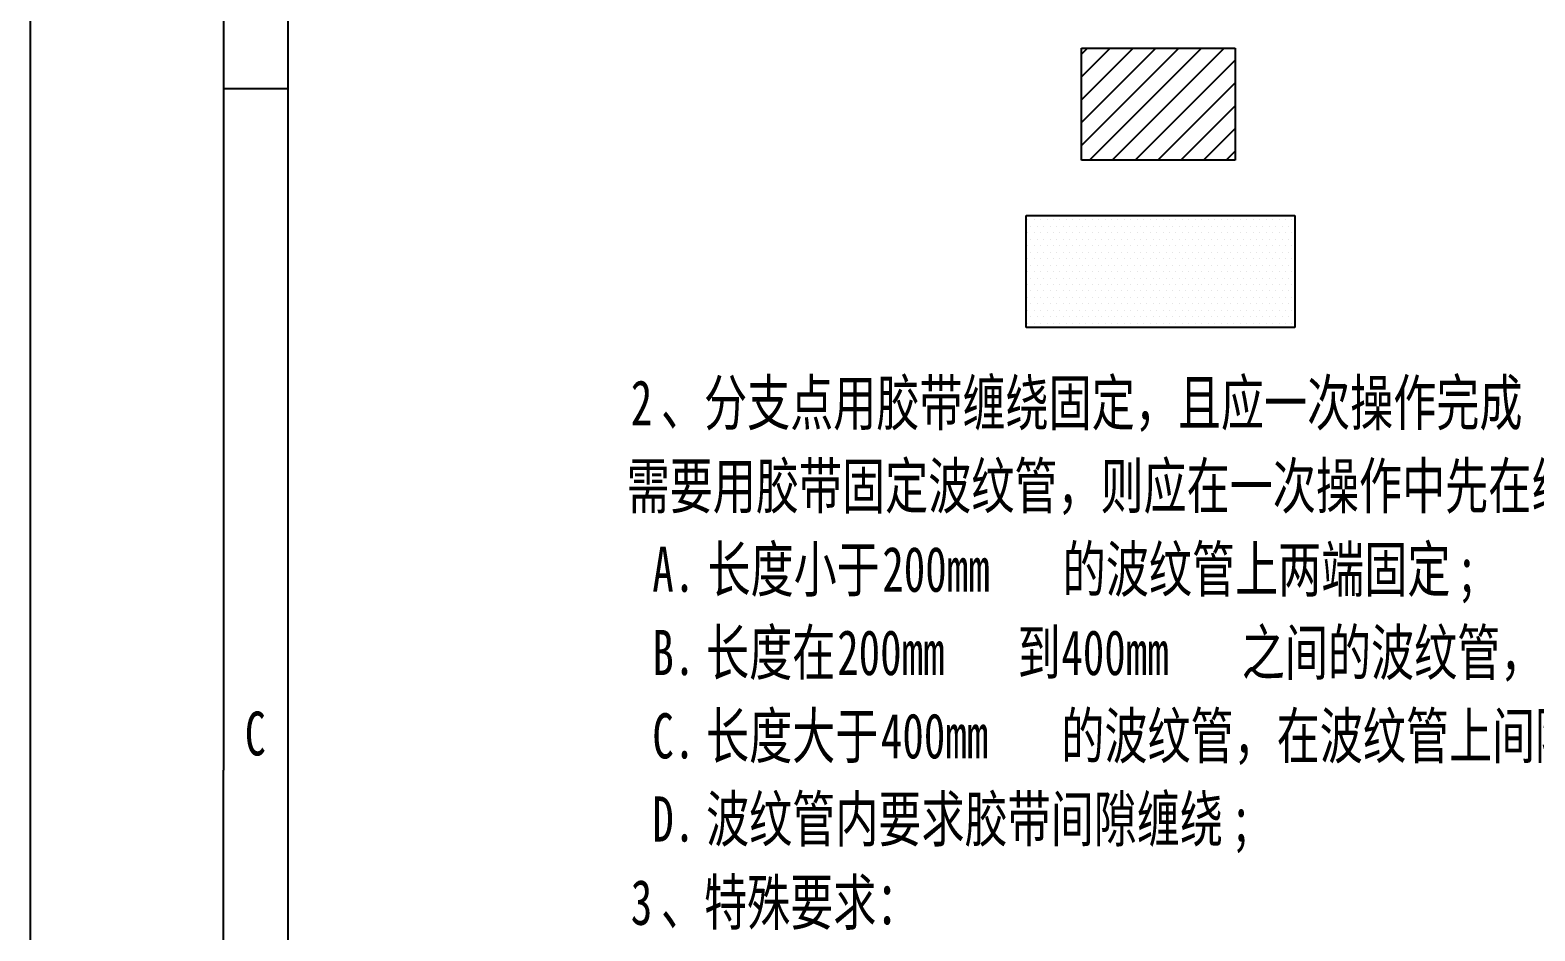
# Model space of a CAD drawing. Header units: inches. Extents: x 47316 to 59086, y 3141 to 11743.
# Drawn here: x 47316.3 to 47433.1, y 8802 to 8871.9 of the extents above; entities that cross this region are included whole.
import ezdxf

# ---------------------------------------------------------------- set-up
doc = ezdxf.new("R2010")
doc.units = ezdxf.units.IN
doc.header["$MEASUREMENT"] = 0
doc.styles.add('MtX_SimSun', font='')
doc.styles.get("Standard").update_dxf_attribs({"font": ''})
doc.styles.get('MtX_SimSun').set_extended_font_data('SimSun')
doc.styles.get('Standard').set_extended_font_data('SimSun')

msp = doc.modelspace()

# ---------------------------------------------------------------- linework, layer by layer
at = {"color": 0, "lineweight": -3}
for p, q in [((47316.34, 9087.33), (47316.34, 8246.33)), ((47331.34, 9067.33), (47331.34, 8814.49)), ((47336.34, 9067.33), (47336.34, 8267.33)), ((47405.45, 8870.48), (47397.91, 8862.94)), ((47403.68, 8870.48), (47397.91, 8864.71)), ((47401.91, 8870.48), (47397.91, 8866.48)), ((47400.14, 8870.48), (47397.91, 8868.25)), ((47398.38, 8870.48), (47397.91, 8870.02)), ((47397.91, 8861.79), (47397.91, 8870.48)), ((47397.91, 8870.48), (47409.82, 8870.48)), ((47407.21, 8870.48), (47398.52, 8861.79)), ((47408.98, 8870.48), (47400.29, 8861.79)), ((47409.82, 8870.48), (47409.82, 8861.79)), ((47409.82, 8869.55), (47402.06, 8861.79)), ((47409.82, 8867.78), (47403.83, 8861.79)), ((47336.34, 8867.33), (47331.34, 8867.33)), ((47409.82, 8866.01), (47405.6, 8861.79)), ((47409.82, 8864.25), (47407.36, 8861.79)), ((47409.82, 8861.79), (47397.91, 8861.79)), ((47409.82, 8862.48), (47409.13, 8861.79)), ((47393.6, 8848.81), (47393.6, 8857.5)), ((47393.6, 8857.5), (47414.45, 8857.5)), ((47393.73, 8857.15), (47393.73, 8857.15)), ((47394.23, 8857.15), (47394.23, 8857.15)), ((47394.73, 8857.15), (47394.73, 8857.15)), ((47395.23, 8857.15), (47395.23, 8857.15)), ((47395.73, 8857.15), (47395.73, 8857.15)), ((47396.23, 8857.15), (47396.23, 8857.15)), ((47396.73, 8857.15), (47396.73, 8857.15)), ((47397.23, 8857.15), (47397.23, 8857.15)), ((47397.73, 8857.15), (47397.73, 8857.15)), ((47398.23, 8857.15), (47398.23, 8857.15)), ((47398.73, 8857.15), (47398.73, 8857.15)), ((47399.23, 8857.15), (47399.23, 8857.15)), ((47399.73, 8857.15), (47399.73, 8857.15)), ((47400.23, 8857.15), (47400.23, 8857.15)), ((47400.73, 8857.15), (47400.73, 8857.15)), ((47401.23, 8857.15), (47401.23, 8857.15)), ((47401.73, 8857.15), (47401.73, 8857.15)), ((47402.23, 8857.15), (47402.23, 8857.15)), ((47402.73, 8857.15), (47402.73, 8857.15)), ((47403.23, 8857.15), (47403.23, 8857.15)), ((47403.73, 8857.15), (47403.73, 8857.15)), ((47404.23, 8857.15), (47404.23, 8857.15)), ((47404.73, 8857.15), (47404.73, 8857.15)), ((47405.23, 8857.15), (47405.23, 8857.15)), ((47405.73, 8857.15), (47405.73, 8857.15)), ((47406.23, 8857.15), (47406.23, 8857.15)), ((47406.73, 8857.15), (47406.73, 8857.15)), ((47407.23, 8857.15), (47407.23, 8857.15)), ((47407.73, 8857.15), (47407.73, 8857.15)), ((47408.23, 8857.15), (47408.23, 8857.15)), ((47408.73, 8857.15), (47408.73, 8857.15)), ((47409.23, 8857.15), (47409.23, 8857.15)), ((47409.73, 8857.15), (47409.73, 8857.15)), ((47410.23, 8857.15), (47410.23, 8857.15)), ((47410.73, 8857.15), (47410.73, 8857.15)), ((47411.23, 8857.15), (47411.23, 8857.15)), ((47411.73, 8857.15), (47411.73, 8857.15)), ((47412.23, 8857.15), (47412.23, 8857.15)), ((47412.73, 8857.15), (47412.73, 8857.15)), ((47413.23, 8857.15), (47413.23, 8857.15)), ((47413.73, 8857.15), (47413.73, 8857.15)), ((47414.23, 8857.15), (47414.23, 8857.15)), ((47414.45, 8857.5), (47414.45, 8848.81)), ((47393.73, 8856.15), (47393.73, 8856.15)), ((47393.98, 8856.65), (47393.98, 8856.65)), ((47394.23, 8856.15), (47394.23, 8856.15)), ((47394.48, 8856.65), (47394.48, 8856.65)), ((47394.73, 8856.15), (47394.73, 8856.15)), ((47394.98, 8856.65), (47394.98, 8856.65)), ((47395.23, 8856.15), (47395.23, 8856.15)), ((47395.48, 8856.65), (47395.48, 8856.65)), ((47395.73, 8856.15), (47395.73, 8856.15)), ((47395.98, 8856.65), (47395.98, 8856.65)), ((47396.23, 8856.15), (47396.23, 8856.15)), ((47396.48, 8856.65), (47396.48, 8856.65)), ((47396.73, 8856.15), (47396.73, 8856.15)), ((47396.98, 8856.65), (47396.98, 8856.65)), ((47397.23, 8856.15), (47397.23, 8856.15)), ((47397.48, 8856.65), (47397.48, 8856.65)), ((47397.73, 8856.15), (47397.73, 8856.15)), ((47397.98, 8856.65), (47397.98, 8856.65)), ((47398.23, 8856.15), (47398.23, 8856.15)), ((47398.48, 8856.65), (47398.48, 8856.65)), ((47398.73, 8856.15), (47398.73, 8856.15)), ((47398.98, 8856.65), (47398.98, 8856.65)), ((47399.23, 8856.15), (47399.23, 8856.15)), ((47399.48, 8856.65), (47399.48, 8856.65)), ((47399.73, 8856.15), (47399.73, 8856.15)), ((47399.98, 8856.65), (47399.98, 8856.65)), ((47400.23, 8856.15), (47400.23, 8856.15)), ((47400.48, 8856.65), (47400.48, 8856.65)), ((47400.73, 8856.15), (47400.73, 8856.15)), ((47400.98, 8856.65), (47400.98, 8856.65)), ((47401.23, 8856.15), (47401.23, 8856.15)), ((47401.48, 8856.65), (47401.48, 8856.65)), ((47401.73, 8856.15), (47401.73, 8856.15)), ((47401.98, 8856.65), (47401.98, 8856.65)), ((47402.23, 8856.15), (47402.23, 8856.15)), ((47402.48, 8856.65), (47402.48, 8856.65)), ((47402.73, 8856.15), (47402.73, 8856.15)), ((47402.98, 8856.65), (47402.98, 8856.65)), ((47403.23, 8856.15), (47403.23, 8856.15)), ((47403.48, 8856.65), (47403.48, 8856.65)), ((47403.73, 8856.15), (47403.73, 8856.15)), ((47403.98, 8856.65), (47403.98, 8856.65)), ((47404.23, 8856.15), (47404.23, 8856.15)), ((47404.48, 8856.65), (47404.48, 8856.65)), ((47404.73, 8856.15), (47404.73, 8856.15)), ((47404.98, 8856.65), (47404.98, 8856.65)), ((47405.23, 8856.15), (47405.23, 8856.15)), ((47405.48, 8856.65), (47405.48, 8856.65)), ((47405.73, 8856.15), (47405.73, 8856.15)), ((47405.98, 8856.65), (47405.98, 8856.65)), ((47406.23, 8856.15), (47406.23, 8856.15)), ((47406.48, 8856.65), (47406.48, 8856.65)), ((47406.73, 8856.15), (47406.73, 8856.15)), ((47406.98, 8856.65), (47406.98, 8856.65)), ((47407.23, 8856.15), (47407.23, 8856.15)), ((47407.48, 8856.65), (47407.48, 8856.65)), ((47407.73, 8856.15), (47407.73, 8856.15)), ((47407.98, 8856.65), (47407.98, 8856.65)), ((47408.23, 8856.15), (47408.23, 8856.15)), ((47408.48, 8856.65), (47408.48, 8856.65)), ((47408.73, 8856.15), (47408.73, 8856.15)), ((47408.98, 8856.65), (47408.98, 8856.65)), ((47409.23, 8856.15), (47409.23, 8856.15)), ((47409.48, 8856.65), (47409.48, 8856.65)), ((47409.73, 8856.15), (47409.73, 8856.15)), ((47409.98, 8856.65), (47409.98, 8856.65)), ((47410.23, 8856.15), (47410.23, 8856.15)), ((47410.48, 8856.65), (47410.48, 8856.65)), ((47410.73, 8856.15), (47410.73, 8856.15)), ((47410.98, 8856.65), (47410.98, 8856.65)), ((47411.23, 8856.15), (47411.23, 8856.15)), ((47411.48, 8856.65), (47411.48, 8856.65)), ((47411.73, 8856.15), (47411.73, 8856.15)), ((47411.98, 8856.65), (47411.98, 8856.65)), ((47412.23, 8856.15), (47412.23, 8856.15)), ((47412.48, 8856.65), (47412.48, 8856.65)), ((47412.73, 8856.15), (47412.73, 8856.15)), ((47412.98, 8856.65), (47412.98, 8856.65)), ((47413.23, 8856.15), (47413.23, 8856.15)), ((47413.48, 8856.65), (47413.48, 8856.65)), ((47413.73, 8856.15), (47413.73, 8856.15)), ((47413.98, 8856.65), (47413.98, 8856.65)), ((47414.23, 8856.15), (47414.23, 8856.15)), ((47393.73, 8855.15), (47393.73, 8855.15)), ((47393.98, 8855.65), (47393.98, 8855.65)), ((47394.23, 8855.15), (47394.23, 8855.15)), ((47394.48, 8855.65), (47394.48, 8855.65)), ((47394.73, 8855.15), (47394.73, 8855.15)), ((47394.98, 8855.65), (47394.98, 8855.65)), ((47395.23, 8855.15), (47395.23, 8855.15)), ((47395.48, 8855.65), (47395.48, 8855.65)), ((47395.73, 8855.15), (47395.73, 8855.15)), ((47395.98, 8855.65), (47395.98, 8855.65)), ((47396.23, 8855.15), (47396.23, 8855.15)), ((47396.48, 8855.65), (47396.48, 8855.65)), ((47396.73, 8855.15), (47396.73, 8855.15)), ((47396.98, 8855.65), (47396.98, 8855.65)), ((47397.23, 8855.15), (47397.23, 8855.15)), ((47397.48, 8855.65), (47397.48, 8855.65)), ((47397.73, 8855.15), (47397.73, 8855.15)), ((47397.98, 8855.65), (47397.98, 8855.65)), ((47398.23, 8855.15), (47398.23, 8855.15)), ((47398.48, 8855.65), (47398.48, 8855.65)), ((47398.73, 8855.15), (47398.73, 8855.15)), ((47398.98, 8855.65), (47398.98, 8855.65)), ((47399.23, 8855.15), (47399.23, 8855.15)), ((47399.48, 8855.65), (47399.48, 8855.65)), ((47399.73, 8855.15), (47399.73, 8855.15)), ((47399.98, 8855.65), (47399.98, 8855.65)), ((47400.23, 8855.15), (47400.23, 8855.15)), ((47400.48, 8855.65), (47400.48, 8855.65)), ((47400.73, 8855.15), (47400.73, 8855.15)), ((47400.98, 8855.65), (47400.98, 8855.65)), ((47401.23, 8855.15), (47401.23, 8855.15)), ((47401.48, 8855.65), (47401.48, 8855.65)), ((47401.73, 8855.15), (47401.73, 8855.15)), ((47401.98, 8855.65), (47401.98, 8855.65)), ((47402.23, 8855.15), (47402.23, 8855.15)), ((47402.48, 8855.65), (47402.48, 8855.65)), ((47402.73, 8855.15), (47402.73, 8855.15)), ((47402.98, 8855.65), (47402.98, 8855.65)), ((47403.23, 8855.15), (47403.23, 8855.15)), ((47403.48, 8855.65), (47403.48, 8855.65)), ((47403.73, 8855.15), (47403.73, 8855.15)), ((47403.98, 8855.65), (47403.98, 8855.65)), ((47404.23, 8855.15), (47404.23, 8855.15)), ((47404.48, 8855.65), (47404.48, 8855.65)), ((47404.73, 8855.15), (47404.73, 8855.15)), ((47404.98, 8855.65), (47404.98, 8855.65)), ((47405.23, 8855.15), (47405.23, 8855.15)), ((47405.48, 8855.65), (47405.48, 8855.65)), ((47405.73, 8855.15), (47405.73, 8855.15)), ((47405.98, 8855.65), (47405.98, 8855.65)), ((47406.23, 8855.15), (47406.23, 8855.15)), ((47406.48, 8855.65), (47406.48, 8855.65)), ((47406.73, 8855.15), (47406.73, 8855.15)), ((47406.98, 8855.65), (47406.98, 8855.65)), ((47407.23, 8855.15), (47407.23, 8855.15)), ((47407.48, 8855.65), (47407.48, 8855.65)), ((47407.73, 8855.15), (47407.73, 8855.15)), ((47407.98, 8855.65), (47407.98, 8855.65)), ((47408.23, 8855.15), (47408.23, 8855.15)), ((47408.48, 8855.65), (47408.48, 8855.65)), ((47408.73, 8855.15), (47408.73, 8855.15)), ((47408.98, 8855.65), (47408.98, 8855.65)), ((47409.23, 8855.15), (47409.23, 8855.15)), ((47409.48, 8855.65), (47409.48, 8855.65)), ((47409.73, 8855.15), (47409.73, 8855.15)), ((47409.98, 8855.65), (47409.98, 8855.65)), ((47410.23, 8855.15), (47410.23, 8855.15)), ((47410.48, 8855.65), (47410.48, 8855.65)), ((47410.73, 8855.15), (47410.73, 8855.15)), ((47410.98, 8855.65), (47410.98, 8855.65)), ((47411.23, 8855.15), (47411.23, 8855.15)), ((47411.48, 8855.65), (47411.48, 8855.65)), ((47411.73, 8855.15), (47411.73, 8855.15)), ((47411.98, 8855.65), (47411.98, 8855.65)), ((47412.23, 8855.15), (47412.23, 8855.15)), ((47412.48, 8855.65), (47412.48, 8855.65)), ((47412.73, 8855.15), (47412.73, 8855.15)), ((47412.98, 8855.65), (47412.98, 8855.65)), ((47413.23, 8855.15), (47413.23, 8855.15)), ((47413.48, 8855.65), (47413.48, 8855.65)), ((47413.73, 8855.15), (47413.73, 8855.15)), ((47413.98, 8855.65), (47413.98, 8855.65)), ((47414.23, 8855.15), (47414.23, 8855.15)), ((47393.73, 8854.15), (47393.73, 8854.15)), ((47393.98, 8854.65), (47393.98, 8854.65)), ((47393.98, 8853.65), (47393.98, 8853.65)), ((47394.23, 8854.15), (47394.23, 8854.15)), ((47394.48, 8854.65), (47394.48, 8854.65)), ((47394.48, 8853.65), (47394.48, 8853.65)), ((47394.73, 8854.15), (47394.73, 8854.15)), ((47394.98, 8854.65), (47394.98, 8854.65)), ((47394.98, 8853.65), (47394.98, 8853.65)), ((47395.23, 8854.15), (47395.23, 8854.15)), ((47395.48, 8854.65), (47395.48, 8854.65)), ((47395.48, 8853.65), (47395.48, 8853.65)), ((47395.73, 8854.15), (47395.73, 8854.15)), ((47395.98, 8854.65), (47395.98, 8854.65)), ((47395.98, 8853.65), (47395.98, 8853.65)), ((47396.23, 8854.15), (47396.23, 8854.15)), ((47396.48, 8854.65), (47396.48, 8854.65)), ((47396.48, 8853.65), (47396.48, 8853.65)), ((47396.73, 8854.15), (47396.73, 8854.15)), ((47396.98, 8854.65), (47396.98, 8854.65)), ((47396.98, 8853.65), (47396.98, 8853.65)), ((47397.23, 8854.15), (47397.23, 8854.15)), ((47397.48, 8854.65), (47397.48, 8854.65)), ((47397.48, 8853.65), (47397.48, 8853.65)), ((47397.73, 8854.15), (47397.73, 8854.15)), ((47397.98, 8854.65), (47397.98, 8854.65)), ((47397.98, 8853.65), (47397.98, 8853.65)), ((47398.23, 8854.15), (47398.23, 8854.15)), ((47398.48, 8854.65), (47398.48, 8854.65)), ((47398.48, 8853.65), (47398.48, 8853.65)), ((47398.73, 8854.15), (47398.73, 8854.15)), ((47398.98, 8854.65), (47398.98, 8854.65)), ((47398.98, 8853.65), (47398.98, 8853.65)), ((47399.23, 8854.15), (47399.23, 8854.15)), ((47399.48, 8854.65), (47399.48, 8854.65)), ((47399.48, 8853.65), (47399.48, 8853.65)), ((47399.73, 8854.15), (47399.73, 8854.15)), ((47399.98, 8854.65), (47399.98, 8854.65)), ((47399.98, 8853.65), (47399.98, 8853.65)), ((47400.23, 8854.15), (47400.23, 8854.15)), ((47400.48, 8854.65), (47400.48, 8854.65)), ((47400.48, 8853.65), (47400.48, 8853.65)), ((47400.73, 8854.15), (47400.73, 8854.15)), ((47400.98, 8854.65), (47400.98, 8854.65)), ((47400.98, 8853.65), (47400.98, 8853.65)), ((47401.23, 8854.15), (47401.23, 8854.15)), ((47401.48, 8854.65), (47401.48, 8854.65)), ((47401.48, 8853.65), (47401.48, 8853.65)), ((47401.73, 8854.15), (47401.73, 8854.15)), ((47401.98, 8854.65), (47401.98, 8854.65)), ((47401.98, 8853.65), (47401.98, 8853.65)), ((47402.23, 8854.15), (47402.23, 8854.15)), ((47402.48, 8854.65), (47402.48, 8854.65)), ((47402.48, 8853.65), (47402.48, 8853.65)), ((47402.73, 8854.15), (47402.73, 8854.15)), ((47402.98, 8854.65), (47402.98, 8854.65)), ((47402.98, 8853.65), (47402.98, 8853.65)), ((47403.23, 8854.15), (47403.23, 8854.15)), ((47403.48, 8854.65), (47403.48, 8854.65)), ((47403.48, 8853.65), (47403.48, 8853.65)), ((47403.73, 8854.15), (47403.73, 8854.15)), ((47403.98, 8854.65), (47403.98, 8854.65)), ((47403.98, 8853.65), (47403.98, 8853.65)), ((47404.23, 8854.15), (47404.23, 8854.15)), ((47404.48, 8854.65), (47404.48, 8854.65)), ((47404.48, 8853.65), (47404.48, 8853.65)), ((47404.73, 8854.15), (47404.73, 8854.15)), ((47404.98, 8854.65), (47404.98, 8854.65)), ((47404.98, 8853.65), (47404.98, 8853.65)), ((47405.23, 8854.15), (47405.23, 8854.15)), ((47405.48, 8854.65), (47405.48, 8854.65)), ((47405.48, 8853.65), (47405.48, 8853.65)), ((47405.73, 8854.15), (47405.73, 8854.15)), ((47405.98, 8854.65), (47405.98, 8854.65)), ((47405.98, 8853.65), (47405.98, 8853.65)), ((47406.23, 8854.15), (47406.23, 8854.15)), ((47406.48, 8854.65), (47406.48, 8854.65)), ((47406.48, 8853.65), (47406.48, 8853.65)), ((47406.73, 8854.15), (47406.73, 8854.15)), ((47406.98, 8854.65), (47406.98, 8854.65)), ((47406.98, 8853.65), (47406.98, 8853.65)), ((47407.23, 8854.15), (47407.23, 8854.15)), ((47407.48, 8854.65), (47407.48, 8854.65)), ((47407.48, 8853.65), (47407.48, 8853.65)), ((47407.73, 8854.15), (47407.73, 8854.15)), ((47407.98, 8854.65), (47407.98, 8854.65)), ((47407.98, 8853.65), (47407.98, 8853.65)), ((47408.23, 8854.15), (47408.23, 8854.15)), ((47408.48, 8854.65), (47408.48, 8854.65)), ((47408.48, 8853.65), (47408.48, 8853.65)), ((47408.73, 8854.15), (47408.73, 8854.15)), ((47408.98, 8854.65), (47408.98, 8854.65)), ((47408.98, 8853.65), (47408.98, 8853.65)), ((47409.23, 8854.15), (47409.23, 8854.15)), ((47409.48, 8854.65), (47409.48, 8854.65)), ((47409.48, 8853.65), (47409.48, 8853.65)), ((47409.73, 8854.15), (47409.73, 8854.15)), ((47409.98, 8854.65), (47409.98, 8854.65)), ((47409.98, 8853.65), (47409.98, 8853.65)), ((47410.23, 8854.15), (47410.23, 8854.15)), ((47410.48, 8854.65), (47410.48, 8854.65)), ((47410.48, 8853.65), (47410.48, 8853.65)), ((47410.73, 8854.15), (47410.73, 8854.15)), ((47410.98, 8854.65), (47410.98, 8854.65)), ((47410.98, 8853.65), (47410.98, 8853.65)), ((47411.23, 8854.15), (47411.23, 8854.15)), ((47411.48, 8854.65), (47411.48, 8854.65)), ((47411.48, 8853.65), (47411.48, 8853.65)), ((47411.73, 8854.15), (47411.73, 8854.15)), ((47411.98, 8854.65), (47411.98, 8854.65)), ((47411.98, 8853.65), (47411.98, 8853.65)), ((47412.23, 8854.15), (47412.23, 8854.15)), ((47412.48, 8854.65), (47412.48, 8854.65)), ((47412.48, 8853.65), (47412.48, 8853.65)), ((47412.73, 8854.15), (47412.73, 8854.15)), ((47412.98, 8854.65), (47412.98, 8854.65)), ((47412.98, 8853.65), (47412.98, 8853.65)), ((47413.23, 8854.15), (47413.23, 8854.15)), ((47413.48, 8854.65), (47413.48, 8854.65)), ((47413.48, 8853.65), (47413.48, 8853.65)), ((47413.73, 8854.15), (47413.73, 8854.15)), ((47413.98, 8854.65), (47413.98, 8854.65)), ((47413.98, 8853.65), (47413.98, 8853.65)), ((47414.23, 8854.15), (47414.23, 8854.15)), ((47393.73, 8853.15), (47393.73, 8853.15)), ((47393.98, 8852.65), (47393.98, 8852.65)), ((47394.23, 8853.15), (47394.23, 8853.15)), ((47394.48, 8852.65), (47394.48, 8852.65)), ((47394.73, 8853.15), (47394.73, 8853.15)), ((47394.98, 8852.65), (47394.98, 8852.65)), ((47395.23, 8853.15), (47395.23, 8853.15)), ((47395.48, 8852.65), (47395.48, 8852.65)), ((47395.73, 8853.15), (47395.73, 8853.15)), ((47395.98, 8852.65), (47395.98, 8852.65)), ((47396.23, 8853.15), (47396.23, 8853.15)), ((47396.48, 8852.65), (47396.48, 8852.65)), ((47396.73, 8853.15), (47396.73, 8853.15)), ((47396.98, 8852.65), (47396.98, 8852.65)), ((47397.23, 8853.15), (47397.23, 8853.15)), ((47397.48, 8852.65), (47397.48, 8852.65)), ((47397.73, 8853.15), (47397.73, 8853.15)), ((47397.98, 8852.65), (47397.98, 8852.65)), ((47398.23, 8853.15), (47398.23, 8853.15)), ((47398.48, 8852.65), (47398.48, 8852.65)), ((47398.73, 8853.15), (47398.73, 8853.15)), ((47398.98, 8852.65), (47398.98, 8852.65)), ((47399.23, 8853.15), (47399.23, 8853.15)), ((47399.48, 8852.65), (47399.48, 8852.65)), ((47399.73, 8853.15), (47399.73, 8853.15)), ((47399.98, 8852.65), (47399.98, 8852.65)), ((47400.23, 8853.15), (47400.23, 8853.15)), ((47400.48, 8852.65), (47400.48, 8852.65)), ((47400.73, 8853.15), (47400.73, 8853.15)), ((47400.98, 8852.65), (47400.98, 8852.65)), ((47401.23, 8853.15), (47401.23, 8853.15)), ((47401.48, 8852.65), (47401.48, 8852.65)), ((47401.73, 8853.15), (47401.73, 8853.15)), ((47401.98, 8852.65), (47401.98, 8852.65)), ((47402.23, 8853.15), (47402.23, 8853.15)), ((47402.48, 8852.65), (47402.48, 8852.65)), ((47402.73, 8853.15), (47402.73, 8853.15)), ((47402.98, 8852.65), (47402.98, 8852.65)), ((47403.23, 8853.15), (47403.23, 8853.15)), ((47403.48, 8852.65), (47403.48, 8852.65)), ((47403.73, 8853.15), (47403.73, 8853.15)), ((47403.98, 8852.65), (47403.98, 8852.65)), ((47404.23, 8853.15), (47404.23, 8853.15)), ((47404.48, 8852.65), (47404.48, 8852.65)), ((47404.73, 8853.15), (47404.73, 8853.15)), ((47404.98, 8852.65), (47404.98, 8852.65)), ((47405.23, 8853.15), (47405.23, 8853.15)), ((47405.48, 8852.65), (47405.48, 8852.65)), ((47405.73, 8853.15), (47405.73, 8853.15)), ((47405.98, 8852.65), (47405.98, 8852.65)), ((47406.23, 8853.15), (47406.23, 8853.15)), ((47406.48, 8852.65), (47406.48, 8852.65)), ((47406.73, 8853.15), (47406.73, 8853.15)), ((47406.98, 8852.65), (47406.98, 8852.65)), ((47407.23, 8853.15), (47407.23, 8853.15)), ((47407.48, 8852.65), (47407.48, 8852.65)), ((47407.73, 8853.15), (47407.73, 8853.15)), ((47407.98, 8852.65), (47407.98, 8852.65)), ((47408.23, 8853.15), (47408.23, 8853.15)), ((47408.48, 8852.65), (47408.48, 8852.65)), ((47408.73, 8853.15), (47408.73, 8853.15)), ((47408.98, 8852.65), (47408.98, 8852.65)), ((47409.23, 8853.15), (47409.23, 8853.15)), ((47409.48, 8852.65), (47409.48, 8852.65)), ((47409.73, 8853.15), (47409.73, 8853.15)), ((47409.98, 8852.65), (47409.98, 8852.65)), ((47410.23, 8853.15), (47410.23, 8853.15)), ((47410.48, 8852.65), (47410.48, 8852.65)), ((47410.73, 8853.15), (47410.73, 8853.15)), ((47410.98, 8852.65), (47410.98, 8852.65)), ((47411.23, 8853.15), (47411.23, 8853.15)), ((47411.48, 8852.65), (47411.48, 8852.65)), ((47411.73, 8853.15), (47411.73, 8853.15)), ((47411.98, 8852.65), (47411.98, 8852.65)), ((47412.23, 8853.15), (47412.23, 8853.15)), ((47412.48, 8852.65), (47412.48, 8852.65)), ((47412.73, 8853.15), (47412.73, 8853.15)), ((47412.98, 8852.65), (47412.98, 8852.65)), ((47413.23, 8853.15), (47413.23, 8853.15)), ((47413.48, 8852.65), (47413.48, 8852.65)), ((47413.73, 8853.15), (47413.73, 8853.15)), ((47413.98, 8852.65), (47413.98, 8852.65)), ((47414.23, 8853.15), (47414.23, 8853.15)), ((47393.73, 8852.15), (47393.73, 8852.15)), ((47393.98, 8851.65), (47393.98, 8851.65)), ((47394.23, 8852.15), (47394.23, 8852.15)), ((47394.48, 8851.65), (47394.48, 8851.65)), ((47394.73, 8852.15), (47394.73, 8852.15)), ((47394.98, 8851.65), (47394.98, 8851.65)), ((47395.23, 8852.15), (47395.23, 8852.15)), ((47395.48, 8851.65), (47395.48, 8851.65)), ((47395.73, 8852.15), (47395.73, 8852.15)), ((47395.98, 8851.65), (47395.98, 8851.65)), ((47396.23, 8852.15), (47396.23, 8852.15)), ((47396.48, 8851.65), (47396.48, 8851.65)), ((47396.73, 8852.15), (47396.73, 8852.15)), ((47396.98, 8851.65), (47396.98, 8851.65)), ((47397.23, 8852.15), (47397.23, 8852.15)), ((47397.48, 8851.65), (47397.48, 8851.65)), ((47397.73, 8852.15), (47397.73, 8852.15)), ((47397.98, 8851.65), (47397.98, 8851.65)), ((47398.23, 8852.15), (47398.23, 8852.15)), ((47398.48, 8851.65), (47398.48, 8851.65)), ((47398.73, 8852.15), (47398.73, 8852.15)), ((47398.98, 8851.65), (47398.98, 8851.65)), ((47399.23, 8852.15), (47399.23, 8852.15)), ((47399.48, 8851.65), (47399.48, 8851.65)), ((47399.73, 8852.15), (47399.73, 8852.15)), ((47399.98, 8851.65), (47399.98, 8851.65)), ((47400.23, 8852.15), (47400.23, 8852.15)), ((47400.48, 8851.65), (47400.48, 8851.65)), ((47400.73, 8852.15), (47400.73, 8852.15)), ((47400.98, 8851.65), (47400.98, 8851.65)), ((47401.23, 8852.15), (47401.23, 8852.15)), ((47401.48, 8851.65), (47401.48, 8851.65)), ((47401.73, 8852.15), (47401.73, 8852.15)), ((47401.98, 8851.65), (47401.98, 8851.65)), ((47402.23, 8852.15), (47402.23, 8852.15)), ((47402.48, 8851.65), (47402.48, 8851.65)), ((47402.73, 8852.15), (47402.73, 8852.15)), ((47402.98, 8851.65), (47402.98, 8851.65)), ((47403.23, 8852.15), (47403.23, 8852.15)), ((47403.48, 8851.65), (47403.48, 8851.65)), ((47403.73, 8852.15), (47403.73, 8852.15)), ((47403.98, 8851.65), (47403.98, 8851.65)), ((47404.23, 8852.15), (47404.23, 8852.15)), ((47404.48, 8851.65), (47404.48, 8851.65)), ((47404.73, 8852.15), (47404.73, 8852.15)), ((47404.98, 8851.65), (47404.98, 8851.65)), ((47405.23, 8852.15), (47405.23, 8852.15)), ((47405.48, 8851.65), (47405.48, 8851.65)), ((47405.73, 8852.15), (47405.73, 8852.15)), ((47405.98, 8851.65), (47405.98, 8851.65)), ((47406.23, 8852.15), (47406.23, 8852.15)), ((47406.48, 8851.65), (47406.48, 8851.65)), ((47406.73, 8852.15), (47406.73, 8852.15)), ((47406.98, 8851.65), (47406.98, 8851.65)), ((47407.23, 8852.15), (47407.23, 8852.15)), ((47407.48, 8851.65), (47407.48, 8851.65)), ((47407.73, 8852.15), (47407.73, 8852.15)), ((47407.98, 8851.65), (47407.98, 8851.65)), ((47408.23, 8852.15), (47408.23, 8852.15)), ((47408.48, 8851.65), (47408.48, 8851.65)), ((47408.73, 8852.15), (47408.73, 8852.15)), ((47408.98, 8851.65), (47408.98, 8851.65)), ((47409.23, 8852.15), (47409.23, 8852.15)), ((47409.48, 8851.65), (47409.48, 8851.65)), ((47409.73, 8852.15), (47409.73, 8852.15)), ((47409.98, 8851.65), (47409.98, 8851.65)), ((47410.23, 8852.15), (47410.23, 8852.15)), ((47410.48, 8851.65), (47410.48, 8851.65)), ((47410.73, 8852.15), (47410.73, 8852.15)), ((47410.98, 8851.65), (47410.98, 8851.65)), ((47411.23, 8852.15), (47411.23, 8852.15)), ((47411.48, 8851.65), (47411.48, 8851.65)), ((47411.73, 8852.15), (47411.73, 8852.15)), ((47411.98, 8851.65), (47411.98, 8851.65)), ((47412.23, 8852.15), (47412.23, 8852.15)), ((47412.48, 8851.65), (47412.48, 8851.65)), ((47412.73, 8852.15), (47412.73, 8852.15)), ((47412.98, 8851.65), (47412.98, 8851.65)), ((47413.23, 8852.15), (47413.23, 8852.15)), ((47413.48, 8851.65), (47413.48, 8851.65)), ((47413.73, 8852.15), (47413.73, 8852.15)), ((47413.98, 8851.65), (47413.98, 8851.65)), ((47414.23, 8852.15), (47414.23, 8852.15)), ((47393.73, 8851.15), (47393.73, 8851.15)), ((47393.73, 8850.15), (47393.73, 8850.15)), ((47393.98, 8850.65), (47393.98, 8850.65)), ((47394.23, 8851.15), (47394.23, 8851.15)), ((47394.23, 8850.15), (47394.23, 8850.15)), ((47394.48, 8850.65), (47394.48, 8850.65)), ((47394.73, 8851.15), (47394.73, 8851.15)), ((47394.73, 8850.15), (47394.73, 8850.15)), ((47394.98, 8850.65), (47394.98, 8850.65)), ((47395.23, 8851.15), (47395.23, 8851.15)), ((47395.23, 8850.15), (47395.23, 8850.15)), ((47395.48, 8850.65), (47395.48, 8850.65)), ((47395.73, 8851.15), (47395.73, 8851.15)), ((47395.73, 8850.15), (47395.73, 8850.15)), ((47395.98, 8850.65), (47395.98, 8850.65)), ((47396.23, 8851.15), (47396.23, 8851.15)), ((47396.23, 8850.15), (47396.23, 8850.15)), ((47396.48, 8850.65), (47396.48, 8850.65)), ((47396.73, 8851.15), (47396.73, 8851.15)), ((47396.73, 8850.15), (47396.73, 8850.15)), ((47396.98, 8850.65), (47396.98, 8850.65)), ((47397.23, 8851.15), (47397.23, 8851.15)), ((47397.23, 8850.15), (47397.23, 8850.15)), ((47397.48, 8850.65), (47397.48, 8850.65)), ((47397.73, 8851.15), (47397.73, 8851.15)), ((47397.73, 8850.15), (47397.73, 8850.15)), ((47397.98, 8850.65), (47397.98, 8850.65)), ((47398.23, 8851.15), (47398.23, 8851.15)), ((47398.23, 8850.15), (47398.23, 8850.15)), ((47398.48, 8850.65), (47398.48, 8850.65)), ((47398.73, 8851.15), (47398.73, 8851.15)), ((47398.73, 8850.15), (47398.73, 8850.15)), ((47398.98, 8850.65), (47398.98, 8850.65)), ((47399.23, 8851.15), (47399.23, 8851.15)), ((47399.23, 8850.15), (47399.23, 8850.15)), ((47399.48, 8850.65), (47399.48, 8850.65)), ((47399.73, 8851.15), (47399.73, 8851.15)), ((47399.73, 8850.15), (47399.73, 8850.15)), ((47399.98, 8850.65), (47399.98, 8850.65)), ((47400.23, 8851.15), (47400.23, 8851.15)), ((47400.23, 8850.15), (47400.23, 8850.15)), ((47400.48, 8850.65), (47400.48, 8850.65)), ((47400.73, 8851.15), (47400.73, 8851.15)), ((47400.73, 8850.15), (47400.73, 8850.15)), ((47400.98, 8850.65), (47400.98, 8850.65)), ((47401.23, 8851.15), (47401.23, 8851.15)), ((47401.23, 8850.15), (47401.23, 8850.15)), ((47401.48, 8850.65), (47401.48, 8850.65)), ((47401.73, 8851.15), (47401.73, 8851.15)), ((47401.73, 8850.15), (47401.73, 8850.15)), ((47401.98, 8850.65), (47401.98, 8850.65)), ((47402.23, 8851.15), (47402.23, 8851.15)), ((47402.23, 8850.15), (47402.23, 8850.15)), ((47402.48, 8850.65), (47402.48, 8850.65)), ((47402.73, 8851.15), (47402.73, 8851.15)), ((47402.73, 8850.15), (47402.73, 8850.15)), ((47402.98, 8850.65), (47402.98, 8850.65)), ((47403.23, 8851.15), (47403.23, 8851.15)), ((47403.23, 8850.15), (47403.23, 8850.15)), ((47403.48, 8850.65), (47403.48, 8850.65)), ((47403.73, 8851.15), (47403.73, 8851.15)), ((47403.73, 8850.15), (47403.73, 8850.15)), ((47403.98, 8850.65), (47403.98, 8850.65)), ((47404.23, 8851.15), (47404.23, 8851.15)), ((47404.23, 8850.15), (47404.23, 8850.15)), ((47404.48, 8850.65), (47404.48, 8850.65)), ((47404.73, 8851.15), (47404.73, 8851.15)), ((47404.73, 8850.15), (47404.73, 8850.15)), ((47404.98, 8850.65), (47404.98, 8850.65)), ((47405.23, 8851.15), (47405.23, 8851.15)), ((47405.23, 8850.15), (47405.23, 8850.15)), ((47405.48, 8850.65), (47405.48, 8850.65)), ((47405.73, 8851.15), (47405.73, 8851.15)), ((47405.73, 8850.15), (47405.73, 8850.15)), ((47405.98, 8850.65), (47405.98, 8850.65)), ((47406.23, 8851.15), (47406.23, 8851.15)), ((47406.23, 8850.15), (47406.23, 8850.15)), ((47406.48, 8850.65), (47406.48, 8850.65)), ((47406.73, 8851.15), (47406.73, 8851.15)), ((47406.73, 8850.15), (47406.73, 8850.15)), ((47406.98, 8850.65), (47406.98, 8850.65)), ((47407.23, 8851.15), (47407.23, 8851.15)), ((47407.23, 8850.15), (47407.23, 8850.15)), ((47407.48, 8850.65), (47407.48, 8850.65)), ((47407.73, 8851.15), (47407.73, 8851.15)), ((47407.73, 8850.15), (47407.73, 8850.15)), ((47407.98, 8850.65), (47407.98, 8850.65)), ((47408.23, 8851.15), (47408.23, 8851.15)), ((47408.23, 8850.15), (47408.23, 8850.15)), ((47408.48, 8850.65), (47408.48, 8850.65)), ((47408.73, 8851.15), (47408.73, 8851.15)), ((47408.73, 8850.15), (47408.73, 8850.15)), ((47408.98, 8850.65), (47408.98, 8850.65)), ((47409.23, 8851.15), (47409.23, 8851.15)), ((47409.23, 8850.15), (47409.23, 8850.15)), ((47409.48, 8850.65), (47409.48, 8850.65)), ((47409.73, 8851.15), (47409.73, 8851.15)), ((47409.73, 8850.15), (47409.73, 8850.15)), ((47409.98, 8850.65), (47409.98, 8850.65)), ((47410.23, 8851.15), (47410.23, 8851.15)), ((47410.23, 8850.15), (47410.23, 8850.15)), ((47410.48, 8850.65), (47410.48, 8850.65)), ((47410.73, 8851.15), (47410.73, 8851.15)), ((47410.73, 8850.15), (47410.73, 8850.15)), ((47410.98, 8850.65), (47410.98, 8850.65)), ((47411.23, 8851.15), (47411.23, 8851.15)), ((47411.23, 8850.15), (47411.23, 8850.15)), ((47411.48, 8850.65), (47411.48, 8850.65)), ((47411.73, 8851.15), (47411.73, 8851.15)), ((47411.73, 8850.15), (47411.73, 8850.15)), ((47411.98, 8850.65), (47411.98, 8850.65)), ((47412.23, 8851.15), (47412.23, 8851.15)), ((47412.23, 8850.15), (47412.23, 8850.15)), ((47412.48, 8850.65), (47412.48, 8850.65)), ((47412.73, 8851.15), (47412.73, 8851.15)), ((47412.73, 8850.15), (47412.73, 8850.15)), ((47412.98, 8850.65), (47412.98, 8850.65)), ((47413.23, 8851.15), (47413.23, 8851.15)), ((47413.23, 8850.15), (47413.23, 8850.15)), ((47413.48, 8850.65), (47413.48, 8850.65)), ((47413.73, 8851.15), (47413.73, 8851.15)), ((47413.73, 8850.15), (47413.73, 8850.15)), ((47413.98, 8850.65), (47413.98, 8850.65)), ((47414.23, 8851.15), (47414.23, 8851.15)), ((47414.23, 8850.15), (47414.23, 8850.15)), ((47393.73, 8849.15), (47393.73, 8849.15)), ((47393.98, 8849.65), (47393.98, 8849.65)), ((47394.23, 8849.15), (47394.23, 8849.15)), ((47394.48, 8849.65), (47394.48, 8849.65)), ((47394.73, 8849.15), (47394.73, 8849.15)), ((47394.98, 8849.65), (47394.98, 8849.65)), ((47395.23, 8849.15), (47395.23, 8849.15)), ((47395.48, 8849.65), (47395.48, 8849.65)), ((47395.73, 8849.15), (47395.73, 8849.15)), ((47395.98, 8849.65), (47395.98, 8849.65)), ((47396.23, 8849.15), (47396.23, 8849.15)), ((47396.48, 8849.65), (47396.48, 8849.65)), ((47396.73, 8849.15), (47396.73, 8849.15)), ((47396.98, 8849.65), (47396.98, 8849.65)), ((47397.23, 8849.15), (47397.23, 8849.15)), ((47397.48, 8849.65), (47397.48, 8849.65)), ((47397.73, 8849.15), (47397.73, 8849.15)), ((47397.98, 8849.65), (47397.98, 8849.65)), ((47398.23, 8849.15), (47398.23, 8849.15)), ((47398.48, 8849.65), (47398.48, 8849.65)), ((47398.73, 8849.15), (47398.73, 8849.15)), ((47398.98, 8849.65), (47398.98, 8849.65)), ((47399.23, 8849.15), (47399.23, 8849.15)), ((47399.48, 8849.65), (47399.48, 8849.65)), ((47399.73, 8849.15), (47399.73, 8849.15)), ((47399.98, 8849.65), (47399.98, 8849.65)), ((47400.23, 8849.15), (47400.23, 8849.15)), ((47400.48, 8849.65), (47400.48, 8849.65)), ((47400.73, 8849.15), (47400.73, 8849.15)), ((47400.98, 8849.65), (47400.98, 8849.65)), ((47401.23, 8849.15), (47401.23, 8849.15)), ((47401.48, 8849.65), (47401.48, 8849.65)), ((47401.73, 8849.15), (47401.73, 8849.15)), ((47401.98, 8849.65), (47401.98, 8849.65)), ((47402.23, 8849.15), (47402.23, 8849.15)), ((47402.48, 8849.65), (47402.48, 8849.65)), ((47402.73, 8849.15), (47402.73, 8849.15)), ((47402.98, 8849.65), (47402.98, 8849.65)), ((47403.23, 8849.15), (47403.23, 8849.15)), ((47403.48, 8849.65), (47403.48, 8849.65)), ((47403.73, 8849.15), (47403.73, 8849.15)), ((47403.98, 8849.65), (47403.98, 8849.65)), ((47404.23, 8849.15), (47404.23, 8849.15)), ((47404.48, 8849.65), (47404.48, 8849.65)), ((47404.73, 8849.15), (47404.73, 8849.15)), ((47404.98, 8849.65), (47404.98, 8849.65)), ((47405.23, 8849.15), (47405.23, 8849.15)), ((47405.48, 8849.65), (47405.48, 8849.65)), ((47405.73, 8849.15), (47405.73, 8849.15)), ((47405.98, 8849.65), (47405.98, 8849.65)), ((47406.23, 8849.15), (47406.23, 8849.15)), ((47406.48, 8849.65), (47406.48, 8849.65)), ((47406.73, 8849.15), (47406.73, 8849.15)), ((47406.98, 8849.65), (47406.98, 8849.65)), ((47407.23, 8849.15), (47407.23, 8849.15)), ((47407.48, 8849.65), (47407.48, 8849.65)), ((47407.73, 8849.15), (47407.73, 8849.15)), ((47407.98, 8849.65), (47407.98, 8849.65)), ((47408.23, 8849.15), (47408.23, 8849.15)), ((47408.48, 8849.65), (47408.48, 8849.65)), ((47408.73, 8849.15), (47408.73, 8849.15)), ((47408.98, 8849.65), (47408.98, 8849.65)), ((47409.23, 8849.15), (47409.23, 8849.15)), ((47409.48, 8849.65), (47409.48, 8849.65)), ((47409.73, 8849.15), (47409.73, 8849.15)), ((47409.98, 8849.65), (47409.98, 8849.65)), ((47410.23, 8849.15), (47410.23, 8849.15)), ((47410.48, 8849.65), (47410.48, 8849.65)), ((47410.73, 8849.15), (47410.73, 8849.15)), ((47410.98, 8849.65), (47410.98, 8849.65)), ((47411.23, 8849.15), (47411.23, 8849.15)), ((47411.48, 8849.65), (47411.48, 8849.65)), ((47411.73, 8849.15), (47411.73, 8849.15)), ((47411.98, 8849.65), (47411.98, 8849.65)), ((47412.23, 8849.15), (47412.23, 8849.15)), ((47412.48, 8849.65), (47412.48, 8849.65)), ((47412.73, 8849.15), (47412.73, 8849.15)), ((47412.98, 8849.65), (47412.98, 8849.65)), ((47413.23, 8849.15), (47413.23, 8849.15)), ((47413.48, 8849.65), (47413.48, 8849.65)), ((47413.73, 8849.15), (47413.73, 8849.15)), ((47413.98, 8849.65), (47413.98, 8849.65)), ((47414.23, 8849.15), (47414.23, 8849.15)), ((47414.45, 8848.81), (47393.6, 8848.81)), ((47331.34, 8767.33), (47331.34, 8814.49))]:
    msp.add_line(p, q, dxfattribs=at)

# ---------------------------------------------------------------- texts
at = {"color": 0, "lineweight": -3, "width": 0.7}
for s, p in [('2', (47362.94, 8841.23)), ('、分支点用胶带缠绕固定，且应一次操作完成（每一根波纹管上缠绕至少两圈）；', (47365.28, 8841.23)), ('需要用胶带固定波纹管，则应在一次操作中先在线束上至少缠绕两圈后继续在波纹管上缠绕两圈', (47362.62, 8834.78)), (' A.', (47362.94, 8828.32)), ('长度小于', (47368.89, 8828.32)), ('200mm', (47382.45, 8828.32)), ('的波纹管上两端固定', (47396.45, 8828.32)), (';', (47426.97, 8828.32)), ('长度在', (47368.78, 8821.86)), ('到', (47392.95, 8821.86)), ('之间的波纹管，在波纹管中心打点固定，胶带缠绕两圈', (47410.34, 8821.86)), (' B.', (47362.94, 8821.86)), ('200mm', (47378.95, 8821.86)), ('400mm', (47396.34, 8821.86)), (' C.', (47362.94, 8815.4)), ('长度大于', (47368.78, 8815.4)), ('400mm', (47382.34, 8815.4)), ('的波纹管，在波纹管上间隔', (47396.34, 8815.4)), ('波纹管内要求胶带间隙缠绕', (47368.78, 8808.95)), (' D.', (47362.94, 8808.95)), (';', (47409.46, 8808.95)), ('3', (47362.94, 8802.49)), ('、特殊要求：', (47365.28, 8802.49))]:
    msp.add_text(s, height=3.5, dxfattribs=at).set_placement(p)
at = {"color": 0, "lineweight": -3, "style": 'MtX_SimSun', "width": 0.7}
msp.add_text('C', height=3.4, dxfattribs=at).set_placement((47333, 8815.63))

doc.saveas('drawing.dxf')
